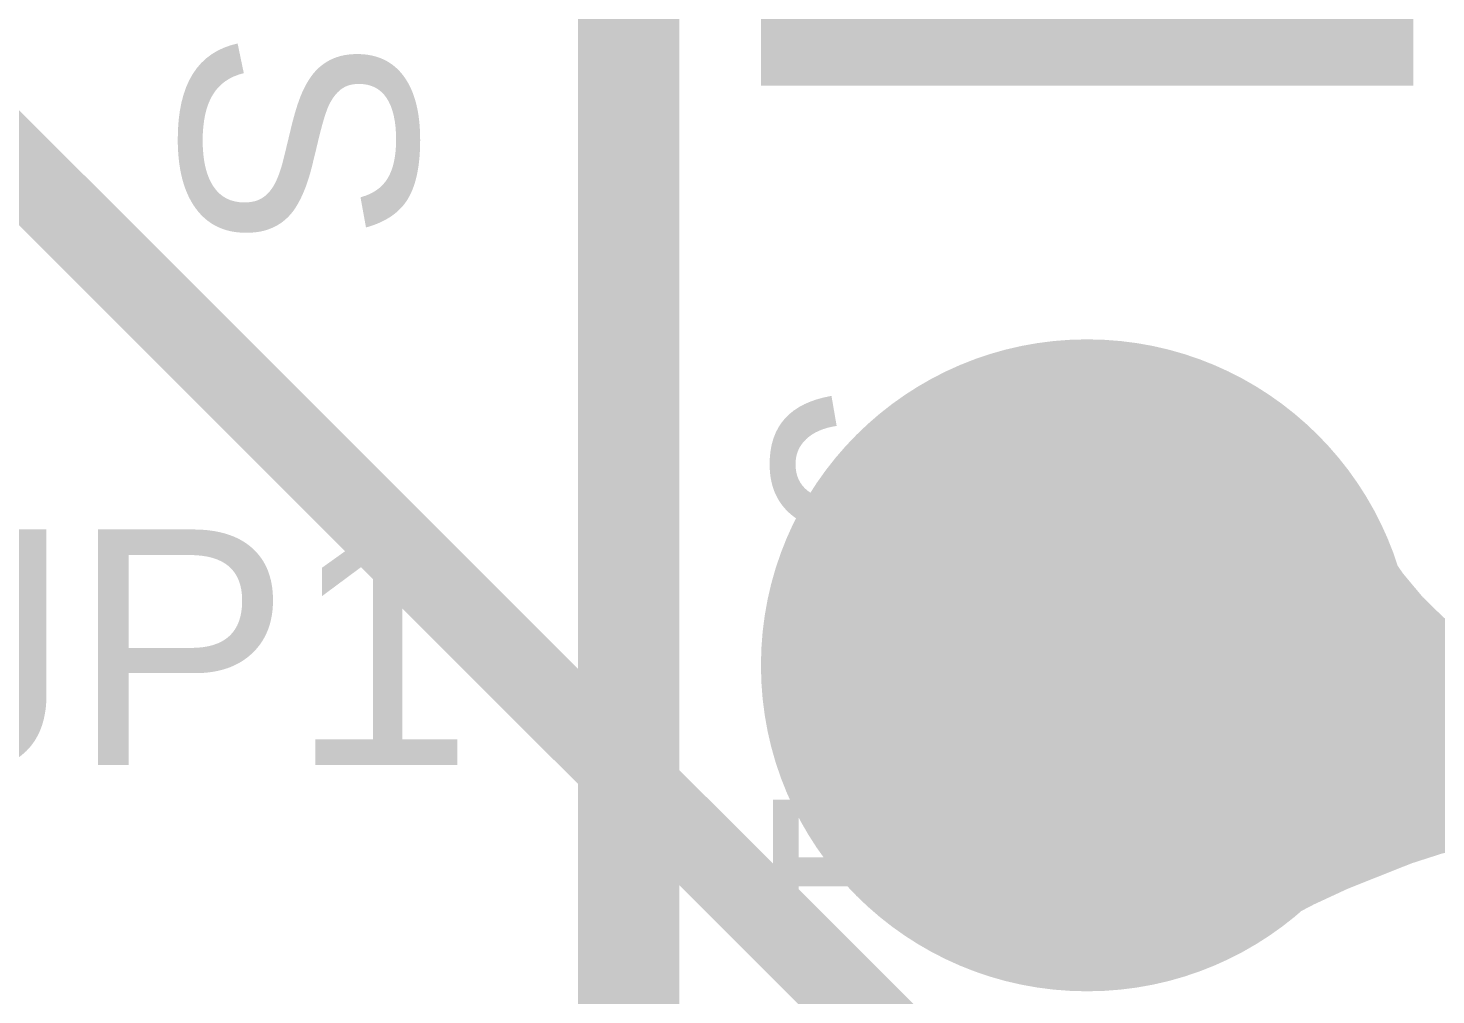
# Model space of a CAD drawing. Header units: inches. Extents: x 0.91 to 3.83, y 2.65 to 3.83.
# Drawn here: x 2.3812 to 2.5366, y 2.8892 to 2.9959 of the extents above; entities that cross this region are included whole.
import ezdxf

# ---------------------------------------------------------------- set-up
doc = ezdxf.new("R2010")
doc.units = ezdxf.units.IN
doc.header["$MEASUREMENT"] = 0
for name, color, linetype in [('Bottom Layer', 5, 'Continuous'), ('Bottom Solder', 6, 'Continuous'), ('Mechanical 12', 56, 'Continuous'), ('Mechanical 16', 56, 'Continuous'), ('Multi-Layer', 9, 'Continuous'), ('Pad Holes', 156, 'Continuous'), ('Top Layer', 1, 'Continuous'), ('Top Overlay', 2, 'Continuous'), ('Top Solder', 216, 'Continuous')]:
    doc.layers.add(name, color=color, linetype=linetype)
doc.styles.add('Arial', font='', dxfattribs={"height": 0.2})
doc.styles.get('Arial').set_extended_font_data('Arial')

# ---------------------------------------------------------------- blocks, each defined once
blk = doc.blocks.new('JMP_3_PTH_180_46')
at = {"layer": 'Bottom Layer'}
blk.add_hatch(color=5, dxfattribs=at).paths.add_polyline_path([(-0.135, 0.035), (-0.065, 0.035), (-0.065, -0.035), (-0.135, -0.035)])
h = blk.add_hatch(color=5, dxfattribs=at)
edge = h.paths.add_edge_path()
edge.add_arc((0, 0), 0.035, 0, 360)
at = {"layer": 'Bottom Solder'}
blk.add_hatch(color=6, dxfattribs=at).paths.add_polyline_path([(-0.136, 0.036), (-0.064, 0.036), (-0.064, -0.036), (-0.136, -0.036)])
h = blk.add_hatch(color=6, dxfattribs=at)
edge = h.paths.add_edge_path()
edge.add_arc((0, 0), 0.036, 0, 360)
at = {"layer": 'Multi-Layer'}
blk.add_hatch(color=9, dxfattribs=at).paths.add_polyline_path([(-0.135, 0.035), (-0.065, 0.035), (-0.065, -0.035), (-0.135, -0.035)])
h = blk.add_hatch(color=9, dxfattribs=at)
edge = h.paths.add_edge_path()
edge.add_arc((0, 0), 0.035, 0, 360)
at = {"layer": 'Pad Holes'}
h = blk.add_hatch(color=7, dxfattribs=at)
edge = h.paths.add_edge_path()
edge.add_arc((0, 0), 0.0215, 0, 360)
at = {"layer": 'Top Layer'}
blk.add_hatch(color=1, dxfattribs=at).paths.add_polyline_path([(-0.135, 0.035), (-0.065, 0.035), (-0.065, -0.035), (-0.135, -0.035)])
h = blk.add_hatch(color=1, dxfattribs=at)
edge = h.paths.add_edge_path()
edge.add_arc((0, 0), 0.035, 0, 360)
at = {"layer": 'Top Solder'}
blk.add_hatch(color=216, dxfattribs=at).paths.add_polyline_path([(-0.136, 0.036), (-0.064, 0.036), (-0.064, -0.036), (-0.136, -0.036)])
h = blk.add_hatch(color=216, dxfattribs=at)
edge = h.paths.add_edge_path()
edge.add_arc((0, 0), 0.036, 0, 360)
at = {"layer": 'Mechanical 16'}
blk.add_lwpolyline([(-0.1496063, -0.0511812, 0.01, 0.01, 0), (0.1496063, -0.0511811, 0.01, 0.01, 0)], format="xyseb", dxfattribs=at)
at = {"layer": 'Top Overlay'}
blk.add_lwpolyline([(-0.15, -0.05, 0.01, 0.01, 0), (0.15, -0.0499999, 0.01, 0.01, 0)], format="xyseb", dxfattribs=at)
at = {"layer": 'Mechanical 12', "style": 'Arial'}
blk.add_text('JP1', height=0.026, dxfattribs=at).set_placement((-0.0303235, -0.034673))
at = {"layer": 'Top Overlay', "style": 'Arial'}
blk.add_text('VBUS', height=0.026, dxfattribs=at).set_placement((-0.145, -0.1))

msp = doc.modelspace()

# ---------------------------------------------------------------- hatches: boundary and pattern name
at = {"layer": 'Top Layer'}
msp.add_hatch(color=1, dxfattribs=at).paths.add_polyline_path([(2.5485366, 2.9066016), (2.545958, 2.9064852), (2.5432095, 2.9061358), (2.5402913, 2.9055536), (2.5372033, 2.9047384), (2.5339454, 2.9036904), (2.5269203, 2.9008956), (2.5231531, 2.8991488), (2.5151093, 2.8949566), (2.5290388, 2.941935), (2.5309422, 2.9386416), (2.5329794, 2.935695), (2.5351505, 2.933095), (2.5374556, 2.9308416), (2.5398945, 2.9289349), (2.5424673, 2.9273749), (2.545174, 2.9261616), (2.5480146, 2.9252949), (2.550989, 2.9247749), (2.5540974, 2.9246016)])

# ---------------------------------------------------------------- linework, layer by layer
for points in [[(2.3707291, 2.99, 0.009, 0.009, 0), (2.4796778, 2.8810513, 0.009, 0.009, 0)], [(2.4981103, 2.9255513, 0.018, 0.018, 0), (2.50806, 2.9156016, 0.018, 0.018, 0)], [(2.50806, 2.9156016, 0.018, 0.018, 0), (2.5587636, 2.9156016, 0.018, 0.018, 0)]]:
    msp.add_lwpolyline(points, format="xyseb", dxfattribs=at)
for points in [[(2.4936103, 2.9255513, 0.009, 0.009, 1), (2.5026103, 2.9255513, 0.009, 0.009, 1)], [(2.50356, 2.9156016, 0.009, 0.009, 1), (2.51256, 2.9156016, 0.009, 0.009, 1)], [(2.50356, 2.9156016, 0.009, 0.009, 1), (2.51256, 2.9156016, 0.009, 0.009, 1)]]:
    msp.add_lwpolyline(points, format="xyseb", close=True, dxfattribs=at)

# ---------------------------------------------------------------- block references
at = {"rotation": 270}
msp.add_blockref('JMP_3_PTH_180_46', (2.4981103, 2.9255513), dxfattribs=at)

# ---------------------------------------------------------------- texts
at = {"layer": 'Top Overlay', "style": 'Arial'}
msp.add_text('JP1', height=0.026, dxfattribs=at).set_placement((2.3677868, 2.9145555))

doc.saveas('drawing.dxf')
